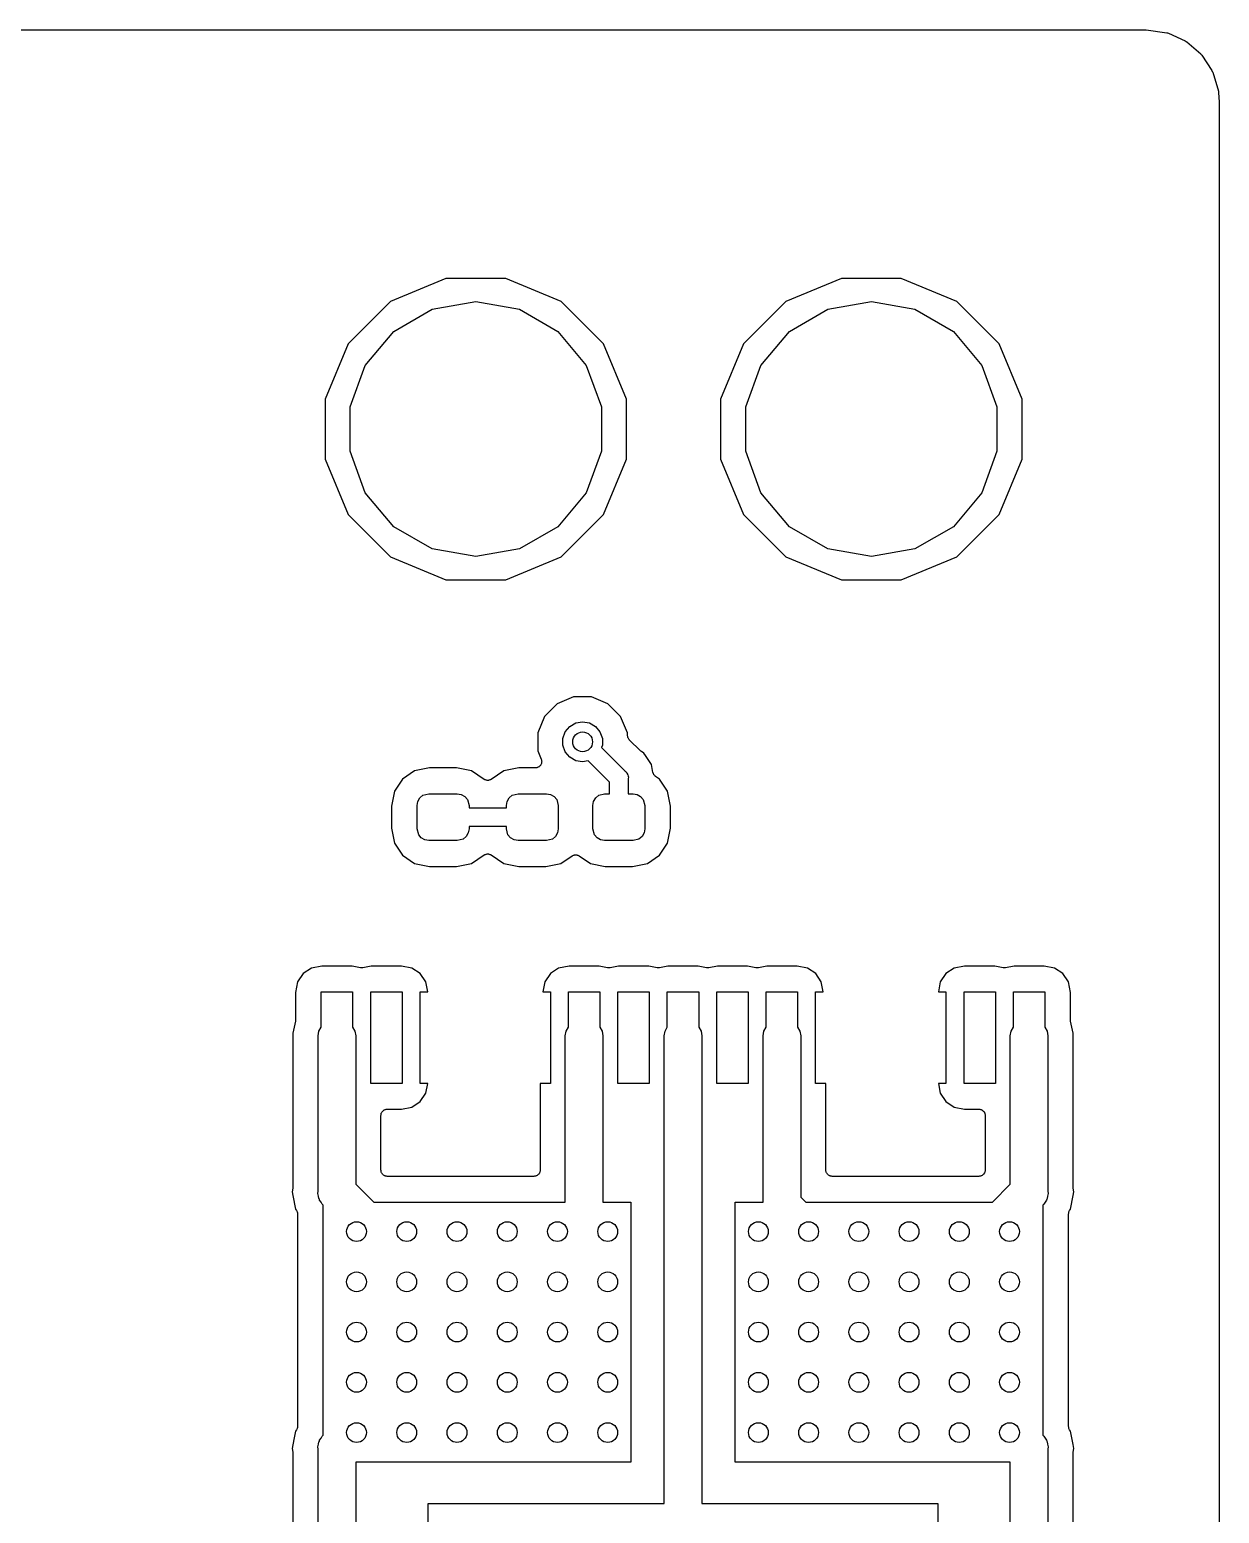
# Model space of a CAD drawing. Extents: x 40 to 163, y -163 to -37.
# Drawn here: x 139.18 to 163.25, y -67.42 to -37.41 of the extents above; entities that cross this region are included whole.
import ezdxf

# ---------------------------------------------------------------- set-up
doc = ezdxf.new("R2010")
doc.units = 0
doc.header["$MEASUREMENT"] = 0
doc.layers.add('BLACK', color=7, linetype='CONTINUOUS')

msp = doc.modelspace()

# ---------------------------------------------------------------- linework, layer by layer
at = {"layer": 'BLACK', "linetype": 'CONTINUOUS'}
for p, q in [((41.4283, -37.413), (161.747, -37.413)), ((161.747, -37.413), (161.756, -37.4146)), ((161.756, -37.4146), (161.765, -37.4143)), ((161.765, -37.4143), (162.185, -37.4744)), ((162.185, -37.4744), (162.202, -37.48)), ((162.202, -37.48), (162.22, -37.4845)), ((162.22, -37.4845), (162.559, -37.6388)), ((162.559, -37.6388), (162.574, -37.649)), ((162.574, -37.649), (162.589, -37.6582)), ((162.589, -37.6582), (162.872, -37.9015)), ((162.872, -37.9015), (162.883, -37.9155)), ((162.883, -37.9155), (162.895, -37.9286)), ((162.895, -37.9286), (163.098, -38.2414)), ((163.098, -38.2414), (163.105, -38.258)), ((163.105, -38.258), (163.113, -38.2741)), ((163.113, -38.2741), (163.227, -38.6548)), ((163.227, -38.6548), (163.229, -38.6684)), ((163.229, -38.6684), (163.232, -38.6818)), ((163.232, -38.6818), (163.247, -38.8789)), ((163.247, -38.8789), (163.246, -38.8837)), ((163.246, -38.8837), (163.247, -38.8883)), ((163.247, -38.8883), (163.247, -43.8721)), ((147.602, -42.4434), (146.481, -42.9074)), ((148.814, -42.4434), (147.602, -42.4434)), ((149.935, -42.9074), (148.814, -42.4434)), ((155.603, -42.4434), (154.482, -42.9074)), ((156.815, -42.4434), (155.603, -42.4434)), ((157.936, -42.9074), (156.815, -42.4434)), ((146.481, -42.9074), (145.624, -43.7648)), ((150.792, -43.7648), (149.935, -42.9074)), ((154.482, -42.9074), (153.625, -43.7648)), ((158.793, -43.7648), (157.936, -42.9074)), ((146.55, -43.5156), (147.326, -43.0678)), ((147.326, -43.0678), (148.208, -42.9122)), ((148.208, -42.9122), (149.09, -43.0678)), ((149.09, -43.0678), (149.866, -43.5156)), ((154.551, -43.5156), (155.327, -43.0678)), ((155.327, -43.0678), (156.209, -42.9122)), ((156.209, -42.9122), (157.091, -43.0678)), ((157.091, -43.0678), (157.867, -43.5156)), ((145.624, -43.7648), (145.16, -44.8851)), ((145.974, -44.2018), (146.55, -43.5156)), ((149.866, -43.5156), (150.442, -44.2018)), ((151.256, -44.8851), (150.792, -43.7648)), ((153.625, -43.7648), (153.161, -44.8851)), ((153.975, -44.2018), (154.551, -43.5156)), ((157.867, -43.5156), (158.443, -44.2018)), ((159.257, -44.8851), (158.793, -43.7648)), ((163.247, -43.8721), (163.247, -43.8721)), ((163.247, -43.8721), (163.247, -116.027)), ((145.668, -45.0435), (145.974, -44.2018)), ((150.442, -44.2018), (150.748, -45.0435)), ((153.669, -45.0435), (153.975, -44.2018)), ((158.443, -44.2018), (158.749, -45.0435)), ((145.16, -44.8851), (145.16, -46.0977)), ((151.256, -46.0977), (151.256, -44.8851)), ((153.161, -44.8851), (153.161, -46.0977)), ((159.257, -46.0977), (159.257, -44.8851)), ((145.668, -45.9393), (145.668, -45.0435)), ((150.748, -45.0435), (150.748, -45.9393)), ((153.669, -45.9393), (153.669, -45.0435)), ((158.749, -45.0435), (158.749, -45.9393)), ((145.16, -46.0977), (145.624, -47.218)), ((145.974, -46.781), (145.668, -45.9393)), ((150.748, -45.9393), (150.442, -46.781)), ((150.792, -47.218), (151.256, -46.0977)), ((153.161, -46.0977), (153.625, -47.218)), ((153.975, -46.781), (153.669, -45.9393)), ((158.749, -45.9393), (158.443, -46.781)), ((158.793, -47.218), (159.257, -46.0977)), ((146.55, -47.4672), (145.974, -46.781)), ((150.442, -46.781), (149.866, -47.4672)), ((154.551, -47.4672), (153.975, -46.781)), ((158.443, -46.781), (157.867, -47.4672)), ((145.624, -47.218), (146.481, -48.0754)), ((149.935, -48.0754), (150.792, -47.218)), ((153.625, -47.218), (154.482, -48.0754)), ((157.936, -48.0754), (158.793, -47.218)), ((147.326, -47.915), (146.55, -47.4672)), ((149.866, -47.4672), (149.09, -47.915)), ((155.327, -47.915), (154.551, -47.4672)), ((157.867, -47.4672), (157.091, -47.915)), ((148.208, -48.0706), (147.326, -47.915)), ((149.09, -47.915), (148.208, -48.0706)), ((156.209, -48.0706), (155.327, -47.915)), ((157.091, -47.915), (156.209, -48.0706)), ((146.481, -48.0754), (147.602, -48.5394)), ((148.814, -48.5394), (149.935, -48.0754)), ((154.482, -48.0754), (155.603, -48.5394)), ((156.815, -48.5394), (157.936, -48.0754)), ((147.602, -48.5394), (148.814, -48.5394)), ((155.603, -48.5394), (156.815, -48.5394)), ((150.187, -50.908), (149.854, -51.0462)), ((150.549, -50.908), (150.187, -50.908)), ((150.882, -51.0462), (150.549, -50.908)), ((149.598, -51.3017), (149.46, -51.6354)), ((149.854, -51.0462), (149.598, -51.3017)), ((151.138, -51.3017), (150.882, -51.0462)), ((151.276, -51.6354), (151.138, -51.3017)), ((150.016, -51.6129), (150.107, -51.5049)), ((150.107, -51.5049), (150.229, -51.4343)), ((150.229, -51.4343), (150.368, -51.4098)), ((150.368, -51.4098), (150.507, -51.4343)), ((150.507, -51.4343), (150.629, -51.5049)), ((150.629, -51.5049), (150.72, -51.6129)), ((149.46, -51.6354), (149.46, -51.9966)), ((149.968, -51.7455), (150.016, -51.6129)), ((149.968, -51.8865), (149.968, -51.7455)), ((150.016, -52.0191), (149.968, -51.8865)), ((150.72, -51.6129), (150.768, -51.7455)), ((150.768, -51.8865), (150.752, -51.9306)), ((150.768, -51.7455), (150.768, -51.8865)), ((151.276, -51.6836), (151.276, -51.6354)), ((151.277, -51.6891), (151.276, -51.6836)), ((151.276, -51.6946), (151.277, -51.6891)), ((151.281, -51.7107), (151.276, -51.6946)), ((151.284, -51.727), (151.281, -51.7107)), ((151.286, -51.7318), (151.284, -51.727)), ((151.288, -51.7372), (151.286, -51.7318)), ((151.297, -51.7508), (151.288, -51.7372)), ((151.306, -51.7652), (151.297, -51.7508)), ((151.31, -51.7688), (151.306, -51.7652)), ((151.313, -51.7734), (151.31, -51.7688)), ((151.538, -51.9986), (151.313, -51.7734)), ((149.46, -51.9966), (149.531, -52.169)), ((149.531, -52.169), (149.534, -52.1825)), ((149.534, -52.1825), (149.539, -52.1955)), ((149.539, -52.1955), (149.539, -52.2039)), ((149.539, -52.2039), (149.541, -52.212)), ((150.107, -52.1271), (150.016, -52.0191)), ((150.229, -52.1977), (150.107, -52.1271)), ((150.368, -52.2222), (150.229, -52.1977)), ((150.484, -52.2017), (150.368, -52.2222)), ((150.912, -52.6289), (150.484, -52.2017)), ((150.752, -51.9306), (151.231, -52.4094)), ((151.549, -52.0058), (151.538, -51.9986)), ((151.558, -52.0144), (151.549, -52.0058)), ((151.606, -52.0464), (151.558, -52.0144)), ((151.638, -52.0943), (151.606, -52.0464)), ((151.76, -52.2775), (151.638, -52.0943)), ((151.638, -52.0943), (151.638, -52.0943)), ((146.969, -52.4046), (146.724, -52.5683)), ((147.271, -52.3446), (146.969, -52.4046)), ((147.821, -52.3446), (147.271, -52.3446)), ((148.123, -52.4046), (147.821, -52.3446)), ((148.378, -52.5755), (148.123, -52.4046)), ((148.775, -52.4046), (148.52, -52.5755)), ((149.077, -52.3446), (148.775, -52.4046)), ((149.414, -52.3446), (149.077, -52.3446)), ((149.428, -52.3422), (149.414, -52.3446)), ((149.442, -52.3415), (149.428, -52.3422)), ((149.449, -52.3384), (149.442, -52.3415)), ((149.457, -52.3369), (149.449, -52.3384)), ((149.469, -52.33), (149.457, -52.3369)), ((149.482, -52.3247), (149.469, -52.33)), ((149.488, -52.319), (149.482, -52.3247)), ((149.496, -52.3148), (149.488, -52.319)), ((149.505, -52.3042), (149.496, -52.3148)), ((149.515, -52.2949), (149.505, -52.3042)), ((149.519, -52.2875), (149.515, -52.2949)), ((149.524, -52.2811), (149.519, -52.2875)), ((149.529, -52.268), (149.524, -52.2811)), ((149.535, -52.2557), (149.529, -52.268)), ((149.536, -52.2475), (149.535, -52.2557)), ((149.539, -52.2396), (149.536, -52.2475)), ((149.541, -52.212), (149.539, -52.2258)), ((149.539, -52.2258), (149.539, -52.2396)), ((151.231, -52.4094), (151.25, -52.4257)), ((151.25, -52.4257), (151.263, -52.4476)), ((151.263, -52.4476), (151.277, -52.4682)), ((151.277, -52.4682), (151.28, -52.4765)), ((151.28, -52.4765), (151.284, -52.4838)), ((151.284, -52.4838), (151.288, -52.5087)), ((151.288, -52.5087), (151.295, -52.5331)), ((151.791, -52.4351), (151.76, -52.2775)), ((151.793, -52.4404), (151.791, -52.4351)), ((151.794, -52.4459), (151.793, -52.4404)), ((151.801, -52.4608), (151.794, -52.4459)), ((151.807, -52.4763), (151.801, -52.4608)), ((151.811, -52.4805), (151.807, -52.4763)), ((151.813, -52.4855), (151.811, -52.4805)), ((151.825, -52.4969), (151.813, -52.4855)), ((151.836, -52.5094), (151.825, -52.4969)), ((151.841, -52.5121), (151.836, -52.5094)), ((146.724, -52.5683), (146.561, -52.8134)), ((148.386, -52.5789), (148.378, -52.5755)), ((148.393, -52.5838), (148.386, -52.5789)), ((148.406, -52.5877), (148.393, -52.5838)), ((148.419, -52.5933), (148.406, -52.5877)), ((148.427, -52.5938), (148.419, -52.5933)), ((148.435, -52.5962), (148.427, -52.5938)), ((148.449, -52.5952), (148.435, -52.5962)), ((148.463, -52.5962), (148.449, -52.5952)), ((148.471, -52.5938), (148.463, -52.5962)), ((148.479, -52.5933), (148.471, -52.5938)), ((148.492, -52.5877), (148.479, -52.5933)), ((148.505, -52.5838), (148.492, -52.5877)), ((148.512, -52.5789), (148.505, -52.5838)), ((148.52, -52.5755), (148.512, -52.5789)), ((150.912, -52.865), (150.912, -52.6289)), ((151.295, -52.5331), (151.292, -52.5583)), ((151.292, -52.5583), (151.292, -52.865)), ((151.845, -52.516), (151.841, -52.5121)), ((151.924, -52.5683), (151.845, -52.516)), ((152.087, -52.8134), (151.924, -52.5683)), ((146.561, -52.8134), (146.501, -53.115)), ((147.021, -53.1025), (147.035, -53.0213)), ((147.021, -53.5775), (147.021, -53.1025)), ((147.035, -53.0213), (147.077, -52.9498)), ((147.077, -52.9498), (147.14, -52.8968)), ((147.14, -52.8968), (147.258, -52.865)), ((147.258, -52.865), (147.833, -52.865)), ((147.833, -52.865), (147.915, -52.8793)), ((147.915, -52.8793), (147.986, -52.9206)), ((147.986, -52.9206), (148.039, -52.9838)), ((148.039, -52.9838), (148.071, -53.1025)), ((148.071, -53.1025), (148.071, -53.1495)), ((148.827, -53.1025), (148.841, -53.0213)), ((148.827, -53.1495), (148.827, -53.1025)), ((148.841, -53.0213), (148.883, -52.9498)), ((148.883, -52.9498), (148.946, -52.8968)), ((148.946, -52.8968), (149.064, -52.865)), ((149.064, -52.865), (149.639, -52.865)), ((149.639, -52.865), (149.721, -52.8793)), ((149.721, -52.8793), (149.792, -52.9206)), ((149.792, -52.9206), (149.845, -52.9838)), ((149.845, -52.9838), (149.877, -53.1025)), ((149.877, -53.1025), (149.877, -53.5775)), ((150.577, -53.1025), (150.591, -53.0213)), ((150.577, -53.5775), (150.577, -53.1025)), ((150.591, -53.0213), (150.633, -52.9498)), ((150.633, -52.9498), (150.696, -52.8968)), ((150.696, -52.8968), (150.814, -52.865)), ((150.814, -52.865), (150.912, -52.865)), ((151.292, -52.865), (151.389, -52.865)), ((151.389, -52.865), (151.471, -52.8793)), ((151.471, -52.8793), (151.542, -52.9206)), ((151.542, -52.9206), (151.595, -52.9838)), ((151.595, -52.9838), (151.627, -53.1025)), ((151.627, -53.1025), (151.627, -53.5775)), ((152.147, -53.115), (152.087, -52.8134)), ((146.501, -53.115), (146.501, -53.565)), ((148.071, -53.1495), (148.827, -53.1495)), ((152.147, -53.565), (152.147, -53.115)), ((146.501, -53.565), (146.561, -53.8666)), ((147.053, -53.6962), (147.021, -53.5775)), ((147.106, -53.7594), (147.053, -53.6962)), ((148.057, -53.6587), (148.015, -53.7302)), ((148.071, -53.5775), (148.057, -53.6587)), ((148.827, -53.5305), (148.071, -53.5305)), ((148.071, -53.5305), (148.071, -53.5775)), ((148.827, -53.5775), (148.827, -53.5305)), ((148.859, -53.6962), (148.827, -53.5775)), ((148.912, -53.7594), (148.859, -53.6962)), ((149.863, -53.6587), (149.821, -53.7302)), ((149.877, -53.5775), (149.863, -53.6587)), ((150.609, -53.6962), (150.577, -53.5775)), ((150.662, -53.7594), (150.609, -53.6962)), ((151.613, -53.6587), (151.571, -53.7302)), ((151.627, -53.5775), (151.613, -53.6587)), ((152.087, -53.8666), (152.147, -53.565)), ((146.561, -53.8666), (146.724, -54.1117)), ((147.177, -53.8007), (147.106, -53.7594)), ((147.258, -53.815), (147.177, -53.8007)), ((147.833, -53.815), (147.258, -53.815)), ((147.952, -53.7832), (147.833, -53.815)), ((148.015, -53.7302), (147.952, -53.7832)), ((148.983, -53.8007), (148.912, -53.7594)), ((149.064, -53.815), (148.983, -53.8007)), ((149.639, -53.815), (149.064, -53.815)), ((149.758, -53.7832), (149.639, -53.815)), ((149.821, -53.7302), (149.758, -53.7832)), ((150.733, -53.8007), (150.662, -53.7594)), ((150.814, -53.815), (150.733, -53.8007)), ((151.389, -53.815), (150.814, -53.815)), ((151.508, -53.7832), (151.389, -53.815)), ((151.571, -53.7302), (151.508, -53.7832)), ((151.924, -54.1117), (152.087, -53.8666)), ((146.724, -54.1117), (146.969, -54.2754)), ((146.969, -54.2754), (147.271, -54.3354)), ((147.821, -54.3354), (148.123, -54.2754)), ((148.123, -54.2754), (148.378, -54.1045)), ((148.378, -54.1045), (148.386, -54.1011)), ((148.386, -54.1011), (148.393, -54.0962)), ((148.393, -54.0962), (148.406, -54.0923)), ((148.406, -54.0923), (148.419, -54.0867)), ((148.419, -54.0867), (148.427, -54.0862)), ((148.427, -54.0862), (148.435, -54.0838)), ((148.435, -54.0838), (148.449, -54.0848)), ((148.449, -54.0848), (148.463, -54.0838)), ((148.463, -54.0838), (148.471, -54.0862)), ((148.471, -54.0862), (148.479, -54.0867)), ((148.479, -54.0867), (148.492, -54.0923)), ((148.492, -54.0923), (148.505, -54.0962)), ((148.505, -54.0962), (148.512, -54.1011)), ((148.512, -54.1011), (148.52, -54.1045)), ((148.52, -54.1045), (148.775, -54.2754)), ((148.775, -54.2754), (149.077, -54.3354)), ((149.627, -54.3354), (149.929, -54.2754)), ((149.929, -54.2754), (150.156, -54.1232)), ((150.156, -54.1232), (150.164, -54.1198)), ((150.164, -54.1198), (150.171, -54.1149)), ((150.171, -54.1149), (150.184, -54.111)), ((150.184, -54.111), (150.197, -54.1054)), ((150.197, -54.1054), (150.205, -54.1049)), ((150.205, -54.1049), (150.213, -54.1026)), ((150.213, -54.1026), (150.227, -54.1035)), ((150.227, -54.1035), (150.241, -54.1026)), ((150.241, -54.1026), (150.249, -54.1049)), ((150.249, -54.1049), (150.257, -54.1054)), ((150.257, -54.1054), (150.27, -54.111)), ((150.27, -54.111), (150.283, -54.1149)), ((150.283, -54.1149), (150.29, -54.1198)), ((150.29, -54.1198), (150.298, -54.1232)), ((150.298, -54.1232), (150.525, -54.2754)), ((150.525, -54.2754), (150.827, -54.3354)), ((151.377, -54.3354), (151.679, -54.2754)), ((151.679, -54.2754), (151.924, -54.1117)), ((147.271, -54.3354), (147.821, -54.3354)), ((149.077, -54.3354), (149.627, -54.3354)), ((150.827, -54.3354), (151.377, -54.3354)), ((144.884, -56.3921), (144.716, -56.5044)), ((145.095, -56.3502), (144.884, -56.3921)), ((145.705, -56.3502), (145.095, -56.3502)), ((145.875, -56.384), (145.705, -56.3502)), ((145.878, -56.3841), (145.875, -56.384)), ((145.881, -56.385), (145.878, -56.3841)), ((145.9, -56.3846), (145.881, -56.385)), ((145.919, -56.385), (145.9, -56.3846)), ((145.922, -56.3841), (145.919, -56.385)), ((145.925, -56.384), (145.922, -56.3841)), ((146.095, -56.3502), (145.925, -56.384)), ((146.705, -56.3502), (146.095, -56.3502)), ((146.916, -56.3921), (146.705, -56.3502)), ((147.084, -56.5044), (146.916, -56.3921)), ((149.884, -56.3921), (149.716, -56.5044)), ((150.095, -56.3502), (149.884, -56.3921)), ((150.705, -56.3502), (150.095, -56.3502)), ((150.875, -56.384), (150.705, -56.3502)), ((150.878, -56.3841), (150.875, -56.384)), ((150.881, -56.385), (150.878, -56.3841)), ((150.9, -56.3846), (150.881, -56.385)), ((150.919, -56.385), (150.9, -56.3846)), ((150.922, -56.3841), (150.919, -56.385)), ((150.925, -56.384), (150.922, -56.3841)), ((151.095, -56.3502), (150.925, -56.384)), ((151.705, -56.3502), (151.095, -56.3502)), ((151.875, -56.384), (151.705, -56.3502)), ((151.878, -56.3841), (151.875, -56.384)), ((151.881, -56.385), (151.878, -56.3841)), ((151.9, -56.3846), (151.881, -56.385)), ((151.919, -56.385), (151.9, -56.3846)), ((151.922, -56.3841), (151.919, -56.385)), ((151.925, -56.384), (151.922, -56.3841)), ((152.095, -56.3502), (151.925, -56.384)), ((152.705, -56.3502), (152.095, -56.3502)), ((152.875, -56.384), (152.705, -56.3502)), ((152.878, -56.3841), (152.875, -56.384)), ((152.881, -56.385), (152.878, -56.3841)), ((152.9, -56.3846), (152.881, -56.385)), ((152.919, -56.385), (152.9, -56.3846)), ((152.922, -56.3841), (152.919, -56.385)), ((152.925, -56.384), (152.922, -56.3841)), ((153.095, -56.3502), (152.925, -56.384)), ((153.705, -56.3502), (153.095, -56.3502)), ((153.875, -56.384), (153.705, -56.3502)), ((153.878, -56.3841), (153.875, -56.384)), ((153.881, -56.385), (153.878, -56.3841)), ((153.9, -56.3846), (153.881, -56.385)), ((153.919, -56.385), (153.9, -56.3846)), ((153.922, -56.3841), (153.919, -56.385)), ((153.925, -56.384), (153.922, -56.3841)), ((154.095, -56.3502), (153.925, -56.384)), ((154.705, -56.3502), (154.095, -56.3502)), ((154.916, -56.3921), (154.705, -56.3502)), ((155.084, -56.5044), (154.916, -56.3921)), ((157.884, -56.3921), (157.716, -56.5044)), ((158.095, -56.3502), (157.884, -56.3921)), ((158.705, -56.3502), (158.095, -56.3502)), ((158.875, -56.384), (158.705, -56.3502)), ((158.878, -56.3841), (158.875, -56.384)), ((158.881, -56.385), (158.878, -56.3841)), ((158.9, -56.3846), (158.881, -56.385)), ((158.919, -56.385), (158.9, -56.3846)), ((158.922, -56.3841), (158.919, -56.385)), ((158.925, -56.384), (158.922, -56.3841)), ((159.095, -56.3502), (158.925, -56.384)), ((159.705, -56.3502), (159.095, -56.3502)), ((159.916, -56.3921), (159.705, -56.3502)), ((160.084, -56.5044), (159.916, -56.3921)), ((144.604, -56.6724), (144.562, -56.8831)), ((144.716, -56.5044), (144.604, -56.6724)), ((147.196, -56.6724), (147.084, -56.5044)), ((147.235, -56.8706), (147.196, -56.6724)), ((149.604, -56.6724), (149.565, -56.8706)), ((149.716, -56.5044), (149.604, -56.6724)), ((155.196, -56.6724), (155.084, -56.5044)), ((155.235, -56.8706), (155.196, -56.6724)), ((157.604, -56.6724), (157.565, -56.8706)), ((157.716, -56.5044), (157.604, -56.6724)), ((160.196, -56.6724), (160.084, -56.5044)), ((160.238, -56.8831), (160.196, -56.6724)), ((144.562, -56.8831), (144.562, -57.4409)), ((145.082, -57.5856), (145.082, -56.8706)), ((145.082, -56.8706), (145.717, -56.8706)), ((145.717, -56.8706), (145.717, -57.5856)), ((146.082, -58.7248), (146.082, -56.8706)), ((146.082, -56.8706), (146.717, -56.8706)), ((146.717, -56.8706), (146.717, -58.7248)), ((147.082, -58.7248), (147.082, -56.8706)), ((147.082, -56.8706), (147.235, -56.8706)), ((149.565, -56.8706), (149.718, -56.8706)), ((149.718, -56.8706), (149.718, -58.7248)), ((150.082, -57.5856), (150.082, -56.8706)), ((150.082, -56.8706), (150.717, -56.8706)), ((150.717, -56.8706), (150.717, -57.5856)), ((151.082, -58.7248), (151.082, -56.8706)), ((151.082, -56.8706), (151.717, -56.8706)), ((151.717, -56.8706), (151.717, -58.7248)), ((152.082, -57.5856), (152.082, -56.8706)), ((152.082, -56.8706), (152.718, -56.8706)), ((152.718, -56.8706), (152.718, -57.5856)), ((153.083, -58.7248), (153.083, -56.8706)), ((153.083, -56.8706), (153.718, -56.8706)), ((153.718, -56.8706), (153.718, -58.7248)), ((154.083, -57.5856), (154.083, -56.8706)), ((154.083, -56.8706), (154.718, -56.8706)), ((154.718, -56.8706), (154.718, -57.5856)), ((155.082, -58.7248), (155.082, -56.8706)), ((155.082, -56.8706), (155.235, -56.8706)), ((157.565, -56.8706), (157.718, -56.8706)), ((157.718, -56.8706), (157.718, -58.7248)), ((158.083, -58.7248), (158.083, -56.8706)), ((158.083, -56.8706), (158.718, -56.8706)), ((158.718, -56.8706), (158.718, -58.7248)), ((159.082, -57.5856), (159.082, -56.8706)), ((159.082, -56.8706), (159.717, -56.8706)), ((159.717, -56.8706), (159.717, -57.5856)), ((160.238, -57.4409), (160.238, -56.8831)), ((144.56, -57.4657), (144.511, -57.7101)), ((144.562, -57.4409), (144.56, -57.4532)), ((144.56, -57.4532), (144.56, -57.4657)), ((145.036, -57.6654), (145.082, -57.5856)), ((145.717, -57.5856), (145.764, -57.6654)), ((150.036, -57.6654), (150.082, -57.5856)), ((150.717, -57.5856), (150.764, -57.6654)), ((152.036, -57.6654), (152.082, -57.5856)), ((152.718, -57.5856), (152.764, -57.6654)), ((154.036, -57.6654), (154.083, -57.5856)), ((154.718, -57.5856), (154.764, -57.6654)), ((159.036, -57.6654), (159.082, -57.5856)), ((159.717, -57.5856), (159.764, -57.6654)), ((160.24, -57.4532), (160.238, -57.4409)), ((160.24, -57.4657), (160.24, -57.4532)), ((160.289, -57.7101), (160.24, -57.4657)), ((144.511, -57.7101), (144.511, -60.8195)), ((145.019, -57.7644), (145.036, -57.6654)), ((145.019, -60.903), (145.019, -57.7644)), ((145.764, -57.6654), (145.781, -57.7644)), ((145.781, -57.7644), (145.781, -60.7618)), ((150.019, -57.7644), (150.036, -57.6654)), ((150.019, -61.1251), (150.019, -57.7644)), ((150.764, -57.6654), (150.781, -57.7644)), ((150.781, -57.7644), (150.781, -61.1251)), ((152.019, -57.7644), (152.036, -57.6654)), ((152.019, -67.2211), (152.019, -57.7644)), ((152.764, -57.6654), (152.781, -57.7644)), ((152.781, -57.7644), (152.781, -67.2211)), ((154.019, -57.7644), (154.036, -57.6654)), ((154.019, -61.1251), (154.019, -57.7644)), ((154.764, -57.6654), (154.781, -57.7644)), ((154.781, -57.7644), (154.781, -61.0242)), ((159.019, -57.7644), (159.036, -57.6654)), ((159.019, -60.7618), (159.019, -57.7644)), ((159.764, -57.6654), (159.781, -57.7644)), ((159.781, -57.7644), (159.781, -60.903)), ((160.289, -60.8195), (160.289, -57.7101)), ((146.717, -58.7248), (146.082, -58.7248)), ((147.235, -58.7248), (147.082, -58.7248)), ((147.196, -58.923), (147.235, -58.7248)), ((149.718, -58.7248), (149.511, -58.7248)), ((149.511, -58.7248), (149.511, -60.4777)), ((151.717, -58.7248), (151.082, -58.7248)), ((153.718, -58.7248), (153.083, -58.7248)), ((155.289, -58.7248), (155.082, -58.7248)), ((155.289, -60.4777), (155.289, -58.7248)), ((157.718, -58.7248), (157.565, -58.7248)), ((157.565, -58.7248), (157.604, -58.923)), ((158.718, -58.7248), (158.083, -58.7248)), ((146.916, -59.2033), (147.084, -59.091)), ((147.084, -59.091), (147.196, -58.923)), ((157.604, -58.923), (157.716, -59.091)), ((157.716, -59.091), (157.884, -59.2033)), ((146.289, -59.3722), (146.291, -59.3613)), ((146.289, -60.4777), (146.289, -59.3722)), ((146.291, -59.3502), (146.295, -59.3397)), ((146.291, -59.3613), (146.291, -59.3502)), ((146.295, -59.3397), (146.297, -59.3288)), ((146.297, -59.3288), (146.302, -59.3192)), ((146.302, -59.3192), (146.306, -59.3087)), ((146.306, -59.3087), (146.313, -59.3002)), ((146.313, -59.3002), (146.319, -59.2906)), ((146.319, -59.2906), (146.327, -59.2835)), ((146.327, -59.2835), (146.334, -59.275)), ((146.334, -59.275), (146.344, -59.2694)), ((146.344, -59.2694), (146.352, -59.2623)), ((146.352, -59.2623), (146.363, -59.2585)), ((146.363, -59.2585), (146.373, -59.2529)), ((146.373, -59.2529), (146.384, -59.251)), ((146.384, -59.251), (146.394, -59.2472)), ((146.394, -59.2472), (146.405, -59.2472)), ((146.405, -59.2472), (146.416, -59.2452)), ((146.416, -59.2452), (146.705, -59.2452)), ((146.705, -59.2452), (146.916, -59.2033)), ((157.884, -59.2033), (158.095, -59.2452)), ((158.095, -59.2452), (158.384, -59.2452)), ((158.384, -59.2452), (158.395, -59.2472)), ((158.395, -59.2472), (158.406, -59.2472)), ((158.406, -59.2472), (158.416, -59.251)), ((158.416, -59.251), (158.427, -59.2529)), ((158.427, -59.2529), (158.437, -59.2585)), ((158.437, -59.2585), (158.447, -59.2623)), ((158.447, -59.2623), (158.456, -59.2694)), ((158.456, -59.2694), (158.466, -59.275)), ((158.466, -59.275), (158.473, -59.2835)), ((158.473, -59.2835), (158.481, -59.2906)), ((158.481, -59.2906), (158.487, -59.3002)), ((158.487, -59.3002), (158.494, -59.3087)), ((158.494, -59.3087), (158.498, -59.3192)), ((158.498, -59.3192), (158.503, -59.3288)), ((158.503, -59.3288), (158.505, -59.3397)), ((158.505, -59.3397), (158.509, -59.3502)), ((158.509, -59.3502), (158.509, -59.3613)), ((158.509, -59.3613), (158.511, -59.3722)), ((158.511, -59.3722), (158.511, -60.4777)), ((146.291, -60.4886), (146.289, -60.4777)), ((146.291, -60.4997), (146.291, -60.4886)), ((146.295, -60.5102), (146.291, -60.4997)), ((146.297, -60.5211), (146.295, -60.5102)), ((146.302, -60.5307), (146.297, -60.5211)), ((146.306, -60.5412), (146.302, -60.5307)), ((146.313, -60.5497), (146.306, -60.5412)), ((146.319, -60.5593), (146.313, -60.5497)), ((146.327, -60.5664), (146.319, -60.5593)), ((146.334, -60.5749), (146.327, -60.5664)), ((146.344, -60.5805), (146.334, -60.5749)), ((146.352, -60.5876), (146.344, -60.5805)), ((146.363, -60.5914), (146.352, -60.5876)), ((146.373, -60.597), (146.363, -60.5914)), ((146.384, -60.5989), (146.373, -60.597)), ((146.394, -60.6027), (146.384, -60.5989)), ((146.405, -60.6027), (146.394, -60.6027)), ((146.416, -60.6047), (146.405, -60.6027)), ((149.384, -60.6047), (146.416, -60.6047)), ((149.395, -60.6027), (149.384, -60.6047)), ((149.406, -60.6027), (149.395, -60.6027)), ((149.416, -60.5989), (149.406, -60.6027)), ((149.427, -60.597), (149.416, -60.5989)), ((149.437, -60.5914), (149.427, -60.597)), ((149.447, -60.5876), (149.437, -60.5914)), ((149.456, -60.5805), (149.447, -60.5876)), ((149.466, -60.5749), (149.456, -60.5805)), ((149.473, -60.5664), (149.466, -60.5749)), ((149.481, -60.5593), (149.473, -60.5664)), ((149.487, -60.5497), (149.481, -60.5593)), ((149.494, -60.5412), (149.487, -60.5497)), ((149.498, -60.5307), (149.494, -60.5412)), ((149.503, -60.5211), (149.498, -60.5307)), ((149.505, -60.5102), (149.503, -60.5211)), ((149.509, -60.4997), (149.505, -60.5102)), ((149.511, -60.4777), (149.509, -60.4886)), ((149.509, -60.4886), (149.509, -60.4997)), ((155.291, -60.4886), (155.289, -60.4777)), ((155.291, -60.4997), (155.291, -60.4886)), ((155.295, -60.5102), (155.291, -60.4997)), ((155.297, -60.5211), (155.295, -60.5102)), ((155.302, -60.5307), (155.297, -60.5211)), ((155.306, -60.5412), (155.302, -60.5307)), ((155.313, -60.5497), (155.306, -60.5412)), ((155.319, -60.5593), (155.313, -60.5497)), ((155.327, -60.5664), (155.319, -60.5593)), ((155.334, -60.5749), (155.327, -60.5664)), ((155.344, -60.5805), (155.334, -60.5749)), ((155.353, -60.5876), (155.344, -60.5805)), ((155.363, -60.5914), (155.353, -60.5876)), ((155.373, -60.597), (155.363, -60.5914)), ((155.384, -60.5989), (155.373, -60.597)), ((155.394, -60.6027), (155.384, -60.5989)), ((155.405, -60.6027), (155.394, -60.6027)), ((155.416, -60.6047), (155.405, -60.6027)), ((158.384, -60.6047), (155.416, -60.6047)), ((158.395, -60.6027), (158.384, -60.6047)), ((158.406, -60.6027), (158.395, -60.6027)), ((158.416, -60.5989), (158.406, -60.6027)), ((158.427, -60.597), (158.416, -60.5989)), ((158.437, -60.5914), (158.427, -60.597)), ((158.447, -60.5876), (158.437, -60.5914)), ((158.456, -60.5805), (158.447, -60.5876)), ((158.466, -60.5749), (158.456, -60.5805)), ((158.473, -60.5664), (158.466, -60.5749)), ((158.481, -60.5593), (158.473, -60.5664)), ((158.487, -60.5497), (158.481, -60.5593)), ((158.494, -60.5412), (158.487, -60.5497)), ((158.498, -60.5307), (158.494, -60.5412)), ((158.503, -60.5211), (158.498, -60.5307)), ((158.505, -60.5102), (158.503, -60.5211)), ((158.509, -60.4997), (158.505, -60.5102)), ((158.511, -60.4777), (158.509, -60.4886)), ((158.509, -60.4886), (158.509, -60.4997)), ((144.509, -60.8443), (144.494, -60.9196)), ((144.511, -60.8195), (144.509, -60.8318)), ((144.509, -60.8318), (144.509, -60.8443)), ((145.015, -60.9533), (145.019, -60.903)), ((145.781, -60.7618), (146.144, -61.1251)), ((158.656, -61.1251), (159.019, -60.7618)), ((159.781, -60.903), (159.785, -60.9533)), ((160.291, -60.8318), (160.289, -60.8195)), ((160.291, -60.8443), (160.291, -60.8318)), ((160.306, -60.9196), (160.291, -60.8443)), ((144.494, -60.9196), (144.509, -60.9949)), ((144.509, -60.9949), (144.509, -60.9949)), ((144.509, -60.9949), (144.563, -61.2665)), ((145.028, -61.0021), (145.015, -60.9533)), ((145.036, -61.0519), (145.028, -61.0021)), ((145.045, -61.0667), (145.036, -61.0519)), ((145.049, -61.0831), (145.045, -61.0667)), ((145.078, -61.1245), (145.049, -61.0831)), ((145.104, -61.1683), (145.078, -61.1245)), ((145.123, -61.1844), (145.104, -61.1683)), ((145.123, -65.841), (145.123, -61.1844)), ((146.144, -61.1251), (150.019, -61.1251)), ((150.781, -61.1251), (151.346, -61.1251)), ((151.346, -61.1251), (151.346, -66.3829)), ((153.454, -66.3829), (153.454, -61.1251)), ((153.454, -61.1251), (154.019, -61.1251)), ((154.781, -61.0242), (154.882, -61.1251)), ((154.882, -61.1251), (158.656, -61.1251)), ((159.696, -61.1683), (159.677, -61.1844)), ((159.677, -61.1844), (159.677, -65.841)), ((159.722, -61.1245), (159.696, -61.1683)), ((159.751, -61.0831), (159.722, -61.1245)), ((159.755, -61.0667), (159.751, -61.0831)), ((159.764, -61.0519), (159.755, -61.0667)), ((159.772, -61.0021), (159.764, -61.0519)), ((159.785, -60.9533), (159.772, -61.0021)), ((160.237, -61.2665), (160.291, -60.9949)), ((160.291, -60.9949), (160.306, -60.9196)), ((160.291, -60.9949), (160.291, -60.9949)), ((144.563, -61.2665), (144.581, -61.2941)), ((144.581, -61.2941), (144.587, -61.3081)), ((144.587, -61.3081), (144.595, -61.3212)), ((144.595, -61.3212), (144.596, -61.3281)), ((144.596, -61.3281), (144.599, -61.3345)), ((144.599, -61.3345), (144.6, -61.3497)), ((144.6, -61.3497), (144.602, -61.3647)), ((144.602, -61.3647), (144.602, -65.6607)), ((160.198, -61.3647), (160.2, -61.3497)), ((160.198, -65.6607), (160.198, -61.3647)), ((160.2, -61.3497), (160.201, -61.3345)), ((160.201, -61.3345), (160.204, -61.3281)), ((160.204, -61.3281), (160.205, -61.3212)), ((160.205, -61.3212), (160.213, -61.3081)), ((160.213, -61.3081), (160.219, -61.2941)), ((160.219, -61.2941), (160.237, -61.2665)), ((144.595, -65.7042), (144.587, -65.7173)), ((144.596, -65.6973), (144.595, -65.7042)), ((144.599, -65.6909), (144.596, -65.6973)), ((144.6, -65.6757), (144.599, -65.6909)), ((144.602, -65.6607), (144.6, -65.6757)), ((160.2, -65.6757), (160.198, -65.6607)), ((160.201, -65.6909), (160.2, -65.6757)), ((160.204, -65.6973), (160.201, -65.6909)), ((160.205, -65.7042), (160.204, -65.6973)), ((160.213, -65.7173), (160.205, -65.7042)), ((144.53, -65.9233), (144.494, -66.1058)), ((144.563, -65.7589), (144.53, -65.9233)), ((144.53, -65.9233), (144.53, -65.9233)), ((144.581, -65.7313), (144.563, -65.7589)), ((144.587, -65.7173), (144.581, -65.7313)), ((145.028, -66.0233), (145.036, -65.9735)), ((145.036, -65.9735), (145.045, -65.9587)), ((145.045, -65.9587), (145.049, -65.9423)), ((145.049, -65.9423), (145.078, -65.9009)), ((145.078, -65.9009), (145.104, -65.8571)), ((145.104, -65.8571), (145.123, -65.841)), ((159.677, -65.841), (159.696, -65.8571)), ((159.696, -65.8571), (159.722, -65.9009)), ((159.722, -65.9009), (159.751, -65.9423)), ((159.751, -65.9423), (159.755, -65.9587)), ((159.755, -65.9587), (159.764, -65.9735)), ((159.764, -65.9735), (159.772, -66.0233)), ((160.219, -65.7313), (160.213, -65.7173)), ((160.237, -65.7589), (160.219, -65.7313)), ((160.291, -66.0305), (160.237, -65.7589)), ((144.494, -66.1058), (144.509, -66.1811)), ((144.509, -66.1811), (144.509, -66.1936)), ((144.509, -66.1936), (144.511, -66.2059)), ((144.511, -66.2059), (144.511, -74.0171)), ((145.015, -66.0721), (145.028, -66.0233)), ((145.019, -66.1224), (145.015, -66.0721)), ((145.019, -74.0839), (145.019, -66.1224)), ((159.772, -66.0233), (159.785, -66.0721)), ((159.785, -66.0721), (159.781, -66.1224)), ((159.781, -66.1224), (159.781, -75.8396)), ((160.289, -66.2059), (160.291, -66.1936)), ((160.289, -75.8939), (160.289, -66.2059)), ((160.306, -66.1058), (160.291, -66.0305)), ((160.291, -66.1811), (160.306, -66.1058)), ((160.291, -66.1936), (160.291, -66.1811)), ((151.346, -66.3829), (145.781, -66.3829)), ((145.781, -66.3829), (145.781, -75.8396)), ((159.019, -66.3829), (153.454, -66.3829)), ((159.019, -74.0839), (159.019, -66.3829)), ((147.244, -71.9401), (147.244, -67.2211)), ((147.244, -67.2211), (152.019, -67.2211)), ((152.781, -67.2211), (157.556, -67.2211)), ((157.556, -67.2211), (157.556, -72.4789))]:
    msp.add_line(p, q, dxfattribs=at)
at = {"layer": 'BLACK'}
for centre in [(150.368, -51.816), (145.796, -61.722), (146.812, -61.722), (147.828, -61.722), (148.844, -61.722), (149.86, -61.722), (150.876, -61.722), (153.924, -61.722), (154.94, -61.722), (155.956, -61.722), (156.972, -61.722), (157.988, -61.722), (159.004, -61.722), (145.796, -62.738), (146.812, -62.738), (147.828, -62.738), (148.844, -62.738), (149.86, -62.738), (150.876, -62.738), (153.924, -62.738), (154.94, -62.738), (155.956, -62.738), (156.972, -62.738), (157.988, -62.738), (159.004, -62.738), (145.796, -63.754), (146.812, -63.754), (147.828, -63.754), (148.844, -63.754), (149.86, -63.754), (150.876, -63.754), (153.924, -63.754), (154.94, -63.754), (155.956, -63.754), (156.972, -63.754), (157.988, -63.754), (159.004, -63.754), (145.796, -64.77), (146.812, -64.77), (147.828, -64.77), (148.844, -64.77), (149.86, -64.77), (150.876, -64.77), (153.924, -64.77), (154.94, -64.77), (155.956, -64.77), (156.972, -64.77), (157.988, -64.77), (159.004, -64.77), (145.796, -65.786), (146.812, -65.786), (147.828, -65.786), (148.844, -65.786), (149.86, -65.786), (150.876, -65.786), (153.924, -65.786), (154.94, -65.786), (155.956, -65.786), (156.972, -65.786), (157.988, -65.786), (159.004, -65.786)]:
    msp.add_circle(centre, 0.2, dxfattribs=at)

doc.saveas('drawing.dxf')
